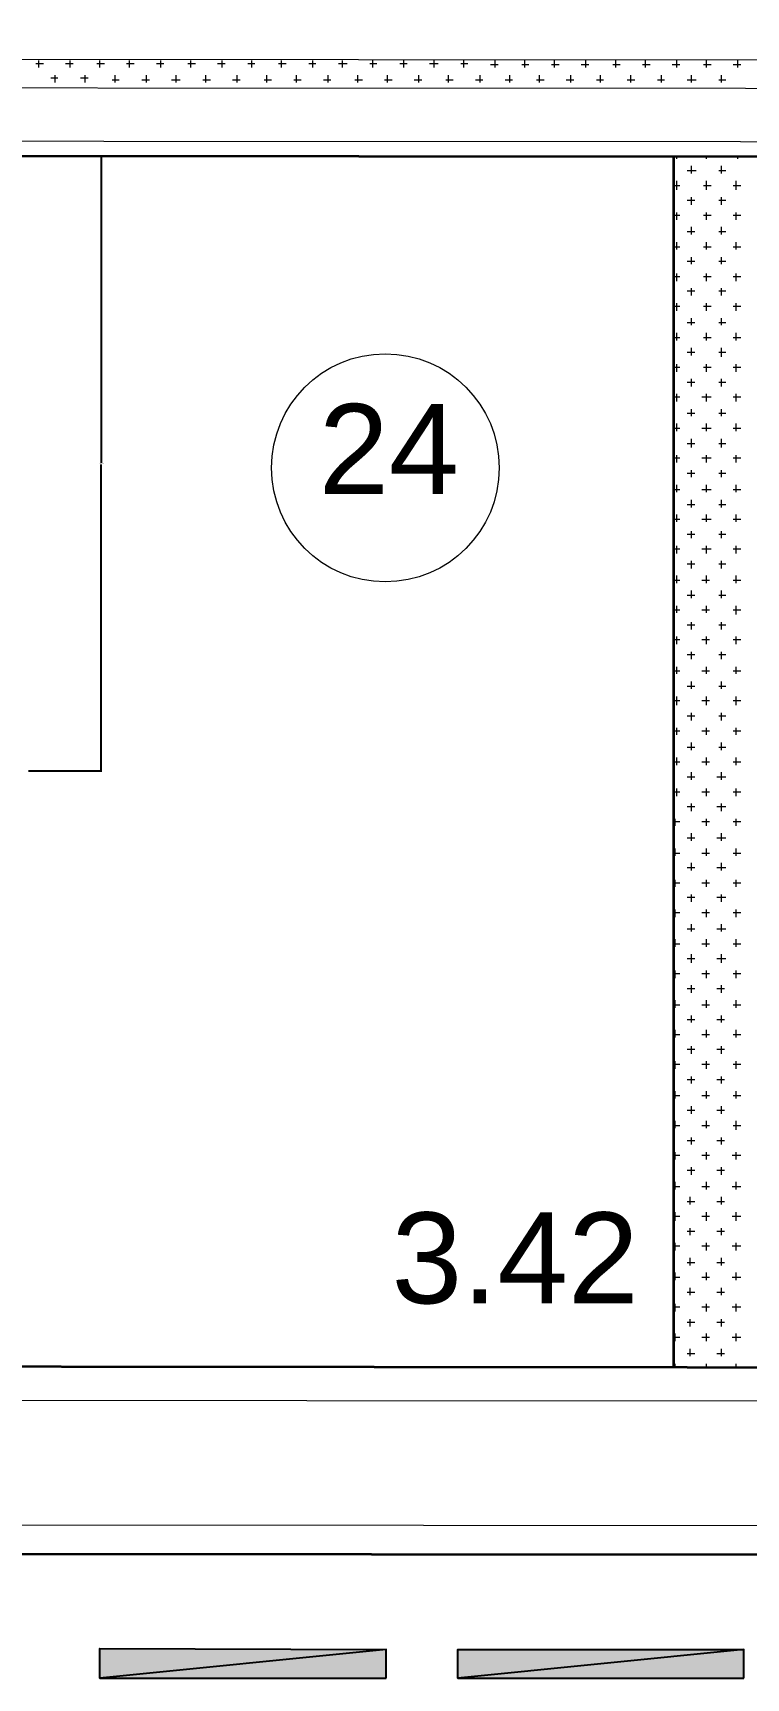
# Model space of a CAD drawing. Header units: millimetres. Extents: x -1787 to 4633, y 81 to 2259.
# Drawn here: x 1832.2 to 1981.1, y 753.2 to 1097.1 of the extents above; entities that cross this region are included whole.
import ezdxf

# ---------------------------------------------------------------- set-up
doc = ezdxf.new("R2010")
doc.units = ezdxf.units.MM
doc.header["$MEASUREMENT"] = 0
doc.layers.get('0').update_dxf_attribs({"linetype": 'CONTINUOUS'})
doc.layers.get('Defpoints').update_dxf_attribs({"linetype": 'CONTINUOUS'})
doc.styles.add('Arial$001', font='arial.ttf', dxfattribs={"height": 2.232})
doc.dimstyles.get("Standard").update_dxf_attribs({"dimtxt": 0.18, "dimasz": 0.18, "dimexe": 0.18, "dimexo": 0.0625, "dimgap": 0.0625, "dimtad": 0, "dimtih": 1, "dimtoh": 1, "dimdec": 4, "dimzin": 0, "dimdsep": 46, "dimtxsty": 'Standard', "dimcen": 0.09, "dimadec": 0, "dimazin": 0, "dimtfac": 1, "dimtdec": 4, "dimtofl": 0, "dimtmove": 0, "dimatfit": 3, "dimfxl": 1, "dimtolj": 1, "dimtzin": 0, "dimlwd": -1, "dimlwe": -1, "dimarcsym": 0})

# ---------------------------------------------------------------- blocks, each defined once
blk = doc.blocks.new('_CLOSEDFILLED')
at = {"color": 0, "lineweight": -2, "true_color": 0x000000}
blk.add_line((-1, 0), (-2, 0), dxfattribs=at)
blk.add_solid([(-1, 0.2), (0, 0), (-1, 0.2), (-1, -0.2)], dxfattribs=at)
blk = doc.blocks.new('*D4')
at = {"color": 0, "transparency": 16777216}
for p, q in [((1831.62, 1071.34), (1846.58, 1071.34)), ((1846.4, 1071.16), (1846.4, 1007.24)), ((1846.4, 943.02), (1846.4, 1006.93)), ((1831.25, 942.84), (1846.58, 942.84))]:
    blk.add_line(p, q, dxfattribs=at)
at = {"layer": 'Defpoints', "color": 0, "transparency": 16777216}
for p in [(1831.56, 1071.34), (1831.19, 942.84), (1846.4, 942.84)]:
    blk.add_point(p, dxfattribs=at)
at = {"color": 0, "transparency": 16777216, "xscale": 0.18, "yscale": 0.18, "zscale": 0.18}
for p, rotation in [((1846.4, 1071.34), 90), ((1846.4, 942.84), 270)]:
    blk.add_blockref('_CLOSEDFILLED', p, dxfattribs=dict(at, rotation=rotation))
at = {"color": 0, "transparency": 16777216, "insert": (1846.4, 1007.09), "char_height": 0.18, "attachment_point": 5}
blk.add_mtext('128.4975', dxfattribs=at)

msp = doc.modelspace()

# ---------------------------------------------------------------- hatches: boundary and pattern name
at = {"true_color": 0x000007}
h = msp.add_hatch(color=7, dxfattribs=at)
h.paths.add_polyline_path([(1905.98538, 753.2394), (1905.98538, 759.19857), (1846.15049, 753.2394)])
h.paths.add_polyline_path([(1905.98538, 759.19857), (1846.15049, 753.2394), (1846.15049, 759.4418)])
h = msp.add_hatch(color=7, dxfattribs=at)
h.paths.add_polyline_path([(1980.65739, 753.2394), (1980.65739, 759.19857), (1920.94411, 753.2394)])
h.paths.add_polyline_path([(1980.65739, 759.19857), (1920.94411, 753.2394), (1920.94411, 759.19857)])

# ---------------------------------------------------------------- linework, layer by layer
at = {"color": 1, "linetype": 'Continuous', "lineweight": 35, "true_color": 0x000001}
for points in [[(3594.01049, 777.80576), (681.43749, 779.99484), (681.43749, 825.84394), (689.22089, 825.84394), (711.35494, 856.00462), (649.08773, 1050.95449), (629.50761, 1065.54837), (589.61768, 1065.54837), (589.61768, 1113.2217), (601.4144, 1113.2217), (620.75128, 1139.61229), (457.29986, 1651.49253), (497.18979, 1664.26217), (512.75659, 1615.61592), (522.97231, 1611.35937)], [(1966.06351, 818.30377), (1966.06351, 1071.14269), (1966.06351, 1071.14269)]]:
    msp.add_lwpolyline(points, dxfattribs=at)
at = {"color": 5, "linetype": 'Continuous', "lineweight": 20, "true_color": 0x000005}
for points in [[(1575.31246, 1091.69573), (1574.94761, 1087.92565), (1574.94761, 1085.73656), (2116.38044, 1085.49333), (2116.98852, 1091.33088), (1574.94761, 1091.69573)], [(2112.97521, 1074.30469), (1580.90677, 1074.54793), (1580.90677, 1074.54793)], [(1580.90677, 811.49329), (2094.97609, 811.12845), (2094.97609, 811.12845)], [(681.43749, 785.95401), (3594.01049, 784.12977), (3594.01049, 784.12977)]]:
    msp.add_lwpolyline(points, dxfattribs=at)
at = {"color": 3, "linetype": 'Continuous', "lineweight": 15, "true_color": 0x000003}
for points in [[(1832.77277, 1090.72281), (1834.35377, 1090.72281), (1834.35377, 1090.72281)], [(1833.38085, 1089.8715), (1833.38085, 1091.33088), (1833.38085, 1091.33088)], [(1838.97517, 1090.72281), (1840.55617, 1090.72281), (1840.55617, 1090.72281)], [(1839.94809, 1089.8715), (1839.94809, 1091.33088), (1839.94809, 1091.33088)], [(1845.54241, 1090.72281), (1847.12341, 1090.72281), (1847.12341, 1090.72281)], [(1846.15049, 1089.8715), (1846.15049, 1091.33088), (1846.15049, 1091.33088)], [(1851.74481, 1090.72281), (1853.32581, 1090.72281), (1853.32581, 1090.72281)], [(1852.35289, 1089.8715), (1852.35289, 1091.33088), (1852.35289, 1091.33088)], [(1857.94721, 1090.72281), (1859.52821, 1090.72281), (1859.52821, 1090.72281)], [(1858.92013, 1089.8715), (1858.92013, 1091.33088), (1858.92013, 1091.33088)], [(1864.51445, 1090.72281), (1866.09545, 1090.72281), (1866.09545, 1090.72281)], [(1865.12253, 1089.8715), (1865.12253, 1091.33088), (1865.12253, 1091.33088)], [(1870.71685, 1090.72281), (1872.29785, 1090.72281), (1872.29785, 1090.72281)], [(1871.68977, 1089.8715), (1871.68977, 1091.33088), (1871.68977, 1091.33088)], [(1877.04086, 1090.72281), (1878.50025, 1090.72281), (1878.50025, 1090.72281)], [(1877.89217, 1089.8715), (1877.89217, 1091.33088), (1877.89217, 1091.33088)], [(1883.48649, 1090.72281), (1885.06749, 1090.72281), (1885.06749, 1090.72281)], [(1884.09457, 1089.8715), (1884.09457, 1091.33088), (1884.09457, 1091.33088)], [(1889.8105, 1090.72281), (1891.26989, 1090.72281), (1891.26989, 1090.72281)], [(1890.66181, 1089.8715), (1890.66181, 1091.33088), (1890.66181, 1091.33088)], [(1896.0129, 1090.72281), (1897.83714, 1090.72281), (1897.83714, 1090.72281)], [(1896.86421, 1089.8715), (1896.86421, 1091.33088), (1896.86421, 1091.33088)], [(1902.58015, 1090.72281), (1904.03953, 1090.72281), (1904.03953, 1090.72281)], [(1903.18823, 1089.8715), (1903.18823, 1091.33088), (1903.18823, 1091.33088)], [(1908.78254, 1090.72281), (1910.36355, 1090.72281), (1910.36355, 1090.72281)], [(1909.63385, 1089.8715), (1909.63385, 1091.33088), (1909.63385, 1091.33088)], [(1914.98494, 1090.72281), (1916.80918, 1090.72281), (1916.80918, 1090.72281)], [(1915.95787, 1089.8715), (1915.95787, 1091.33088), (1915.95787, 1091.33088)], [(1921.55219, 1090.72281), (1923.01157, 1090.72281), (1923.01157, 1090.72281)], [(1922.16027, 1089.8715), (1922.16027, 1091.33088), (1922.16027, 1091.33088)], [(1927.75458, 1090.47957), (1929.33559, 1090.47957), (1929.33559, 1090.47957)], [(1928.72751, 1089.8715), (1928.72751, 1091.33088), (1928.72751, 1091.33088)], [(1934.32183, 1090.47957), (1935.78122, 1090.47957), (1935.78122, 1090.47957)], [(1934.92991, 1089.8715), (1934.92991, 1091.33088), (1934.92991, 1091.33088)], [(1940.52423, 1090.47957), (1942.10523, 1090.47957), (1942.10523, 1090.47957)], [(1941.13231, 1089.8715), (1941.13231, 1091.33088), (1941.13231, 1091.33088)], [(1946.72662, 1090.47957), (1948.30763, 1090.47957), (1948.30763, 1090.47957)], [(1947.69955, 1089.8715), (1947.69955, 1091.33088), (1947.69955, 1091.33088)], [(1953.29387, 1090.47957), (1954.87487, 1090.47957), (1954.87487, 1090.47957)], [(1953.90195, 1089.8715), (1953.90195, 1091.33088), (1953.90195, 1091.33088)], [(1959.49627, 1090.47957), (1961.07727, 1090.47957), (1961.07727, 1090.47957)], [(1960.10435, 1089.8715), (1960.10435, 1091.33088), (1960.10435, 1091.33088)], [(1965.69866, 1090.47957), (1967.27967, 1090.47957), (1967.27967, 1090.47957)], [(1966.67159, 1089.8715), (1966.67159, 1091.33088), (1966.67159, 1091.33088)], [(1972.26591, 1090.47957), (1973.84691, 1090.47957), (1973.84691, 1090.47957)], [(1972.87399, 1089.8715), (1972.87399, 1091.33088), (1972.87399, 1091.33088)], [(1978.46831, 1090.47957), (1980.04931, 1090.47957), (1980.04931, 1090.47957)], [(1979.44123, 1089.8715), (1979.44123, 1091.33088), (1979.44123, 1091.33088)], [(1835.93478, 1087.68242), (1837.39416, 1087.68242), (1837.39416, 1087.68242)], [(1836.78608, 1086.70949), (1836.78608, 1088.29049), (1836.78608, 1088.29049)], [(1842.13717, 1087.68242), (1843.71818, 1087.68242), (1843.71818, 1087.68242)], [(1843.1101, 1086.70949), (1843.1101, 1088.29049), (1843.1101, 1088.29049)], [(1848.70442, 1087.31757), (1850.16381, 1087.31757), (1850.16381, 1087.31757)], [(1849.3125, 1086.70949), (1849.3125, 1088.29049), (1849.3125, 1088.29049)], [(1854.90682, 1087.31757), (1856.48782, 1087.31757), (1856.48782, 1087.31757)], [(1855.87974, 1086.70949), (1855.87974, 1088.29049), (1855.87974, 1088.29049)], [(1861.10921, 1087.31757), (1862.93345, 1087.31757), (1862.93345, 1087.31757)], [(1862.08214, 1086.70949), (1862.08214, 1088.29049), (1862.08214, 1088.29049)], [(1867.67646, 1087.31757), (1869.25746, 1087.31757), (1869.25746, 1087.31757)], [(1868.28454, 1086.70949), (1868.28454, 1088.29049), (1868.28454, 1088.29049)], [(1873.87886, 1087.31757), (1875.45986, 1087.31757), (1875.45986, 1087.31757)], [(1874.85178, 1086.70949), (1874.85178, 1088.29049), (1874.85178, 1088.29049)], [(1880.4461, 1087.31757), (1882.0271, 1087.31757), (1882.0271, 1087.31757)], [(1881.05418, 1086.70949), (1881.05418, 1088.29049), (1881.05418, 1088.29049)], [(1886.6485, 1087.31757), (1888.2295, 1087.31757), (1888.2295, 1087.31757)], [(1887.25658, 1086.70949), (1887.25658, 1088.29049), (1887.25658, 1088.29049)], [(1892.8509, 1087.31757), (1894.4319, 1087.31757), (1894.4319, 1087.31757)], [(1893.82382, 1086.70949), (1893.82382, 1088.29049), (1893.82382, 1088.29049)], [(1899.41814, 1087.31757), (1900.99914, 1087.31757), (1900.99914, 1087.31757)], [(1900.02622, 1086.70949), (1900.02622, 1088.29049), (1900.02622, 1088.29049)], [(1905.62054, 1087.31757), (1907.20154, 1087.31757), (1907.20154, 1087.31757)], [(1906.22862, 1086.70949), (1906.22862, 1088.29049), (1906.22862, 1088.29049)], [(1911.82294, 1087.31757), (1913.40394, 1087.31757), (1913.40394, 1087.31757)], [(1912.79586, 1086.70949), (1912.79586, 1088.29049), (1912.79586, 1088.29049)], [(1918.39018, 1087.31757), (1919.97118, 1087.31757), (1919.97118, 1087.31757)], [(1918.99826, 1086.70949), (1918.99826, 1088.29049), (1918.99826, 1088.29049)], [(1924.59258, 1087.31757), (1926.17358, 1087.31757), (1926.17358, 1087.31757)], [(1925.5655, 1086.70949), (1925.5655, 1088.29049), (1925.5655, 1088.29049)], [(1930.79498, 1087.31757), (1932.37598, 1087.31757), (1932.37598, 1087.31757)], [(1931.7679, 1086.70949), (1931.7679, 1088.29049), (1931.7679, 1088.29049)], [(1937.36222, 1087.31757), (1938.94322, 1087.31757), (1938.94322, 1087.31757)], [(1937.9703, 1086.70949), (1937.9703, 1088.29049), (1937.9703, 1088.29049)], [(1943.56462, 1087.31757), (1945.14562, 1087.31757), (1945.14562, 1087.31757)], [(1944.53754, 1086.70949), (1944.53754, 1088.29049), (1944.53754, 1088.29049)], [(1949.88863, 1087.31757), (1951.34802, 1087.31757), (1951.34802, 1087.31757)], [(1950.73994, 1086.70949), (1950.73994, 1088.29049), (1950.73994, 1088.29049)], [(1956.33426, 1087.31757), (1957.91526, 1087.31757), (1957.91526, 1087.31757)], [(1957.06395, 1086.70949), (1957.06395, 1088.29049), (1957.06395, 1088.29049)], [(1962.65827, 1087.31757), (1964.11766, 1087.31757), (1964.11766, 1087.31757)], [(1963.50958, 1086.70949), (1963.50958, 1088.29049), (1963.50958, 1088.29049)], [(1968.86067, 1087.31757), (1970.68491, 1087.31757), (1970.68491, 1087.31757)], [(1969.71198, 1086.70949), (1969.71198, 1088.29049), (1969.71198, 1088.29049)], [(1975.42792, 1087.31757), (1976.8873, 1087.31757), (1976.8873, 1087.31757)], [(1976.03599, 1086.70949), (1976.03599, 1088.29049), (1976.03599, 1088.29049)], [(1966.67159, 1070.77784), (1966.67159, 1071.14269), (1966.67159, 1071.14269)], [(1972.87399, 1070.77784), (1972.87399, 1071.14269), (1972.87399, 1071.14269)], [(1979.44123, 1070.77784), (1979.44123, 1071.14269), (1979.44123, 1071.14269)], [(1966.67159, 1064.33221), (1966.67159, 1066.15645), (1966.67159, 1066.15645)], [(1968.86067, 1068.34553), (1970.68491, 1068.34553), (1970.68491, 1068.34553)], [(1969.71198, 1067.73745), (1969.71198, 1069.31845), (1969.71198, 1069.31845)], [(1972.87399, 1064.33221), (1972.87399, 1066.15645), (1972.87399, 1066.15645)], [(1975.42792, 1068.34553), (1976.8873, 1068.34553), (1976.8873, 1068.34553)], [(1976.03599, 1067.73745), (1976.03599, 1069.31845), (1976.03599, 1069.31845)], [(1979.07639, 1064.33221), (1979.07639, 1066.15645), (1979.07639, 1066.15645)], [(1966.06351, 1065.18352), (1967.27967, 1065.18352), (1967.27967, 1065.18352)], [(1969.71198, 1061.17021), (1969.71198, 1062.75121), (1969.71198, 1062.75121)], [(1972.26591, 1065.18352), (1973.84691, 1065.18352), (1973.84691, 1065.18352)], [(1976.03599, 1061.17021), (1976.03599, 1062.75121), (1976.03599, 1062.75121)], [(1978.46831, 1065.18352), (1980.04931, 1065.18352), (1980.04931, 1065.18352)], [(1966.67159, 1058.0082), (1966.67159, 1059.5892), (1966.67159, 1059.5892)], [(1968.86067, 1062.14313), (1970.44167, 1062.14313), (1970.44167, 1062.14313)], [(1972.87399, 1058.0082), (1972.87399, 1059.5892), (1972.87399, 1059.5892)], [(1975.42792, 1062.14313), (1976.8873, 1062.14313), (1976.8873, 1062.14313)], [(1979.07639, 1058.0082), (1979.07639, 1059.5892), (1979.07639, 1059.5892)], [(1966.06351, 1058.98112), (1967.27967, 1058.98112), (1967.27967, 1058.98112)], [(1969.71198, 1054.96781), (1969.71198, 1056.54881), (1969.71198, 1056.54881)], [(1972.26591, 1058.98112), (1973.84691, 1058.98112), (1973.84691, 1058.98112)], [(1976.03599, 1054.96781), (1976.03599, 1056.54881), (1976.03599, 1056.54881)], [(1978.46831, 1058.98112), (1980.04931, 1058.98112), (1980.04931, 1058.98112)], [(1966.06351, 1052.41388), (1967.27967, 1052.41388), (1967.27967, 1052.41388)], [(1966.67159, 1051.8058), (1966.67159, 1053.3868), (1966.67159, 1053.3868)], [(1968.86067, 1055.57589), (1970.44167, 1055.57589), (1970.44167, 1055.57589)], [(1972.26591, 1052.41388), (1973.84691, 1052.41388), (1973.84691, 1052.41388)], [(1972.87399, 1051.8058), (1972.87399, 1053.3868), (1972.87399, 1053.3868)], [(1975.42792, 1055.57589), (1976.8873, 1055.57589), (1976.8873, 1055.57589)], [(1978.46831, 1052.41388), (1980.04931, 1052.41388), (1980.04931, 1052.41388)], [(1979.07639, 1051.8058), (1979.07639, 1053.3868), (1979.07639, 1053.3868)], [(1968.86067, 1049.37349), (1970.44167, 1049.37349), (1970.44167, 1049.37349)], [(1969.71198, 1048.76541), (1969.71198, 1050.2248), (1969.71198, 1050.2248)], [(1975.42792, 1049.37349), (1976.8873, 1049.37349), (1976.8873, 1049.37349)], [(1976.03599, 1048.76541), (1976.03599, 1050.2248), (1976.03599, 1050.2248)], [(1966.06351, 1046.21148), (1967.27967, 1046.21148), (1967.27967, 1046.21148)], [(1966.67159, 1045.23856), (1966.67159, 1046.81956), (1966.67159, 1046.81956)], [(1972.26591, 1046.21148), (1973.84691, 1046.21148), (1973.84691, 1046.21148)], [(1972.87399, 1045.23856), (1972.87399, 1046.81956), (1972.87399, 1046.81956)], [(1978.46831, 1046.21148), (1980.04931, 1046.21148), (1980.04931, 1046.21148)], [(1979.07639, 1045.23856), (1979.07639, 1046.81956), (1979.07639, 1046.81956)], [(1968.86067, 1043.17109), (1970.44167, 1043.17109), (1970.44167, 1043.17109)], [(1969.71198, 1042.19817), (1969.71198, 1043.77917), (1969.71198, 1043.77917)], [(1975.42792, 1043.17109), (1976.8873, 1043.17109), (1976.8873, 1043.17109)], [(1976.03599, 1042.19817), (1976.03599, 1043.77917), (1976.03599, 1043.77917)], [(1966.06351, 1040.00908), (1967.27967, 1040.00908), (1967.27967, 1040.00908)], [(1966.67159, 1039.03616), (1966.67159, 1040.61716), (1966.67159, 1040.61716)], [(1972.26591, 1040.00908), (1973.84691, 1040.00908), (1973.84691, 1040.00908)], [(1972.87399, 1039.03616), (1972.87399, 1040.61716), (1972.87399, 1040.61716)], [(1978.46831, 1040.00908), (1980.04931, 1040.00908), (1980.04931, 1040.00908)], [(1979.07639, 1039.03616), (1979.07639, 1040.61716), (1979.07639, 1040.61716)], [(1968.86067, 1036.60385), (1970.44167, 1036.60385), (1970.44167, 1036.60385)], [(1969.71198, 1035.99577), (1969.71198, 1037.45516), (1969.71198, 1037.45516)], [(1975.42792, 1036.60385), (1976.8873, 1036.60385), (1976.8873, 1036.60385)], [(1976.03599, 1035.99577), (1976.03599, 1037.45516), (1976.03599, 1037.45516)], [(1966.06351, 1033.44184), (1967.27967, 1033.44184), (1967.27967, 1033.44184)], [(1966.67159, 1032.83376), (1966.67159, 1034.41476), (1966.67159, 1034.41476)], [(1972.26591, 1033.44184), (1973.84691, 1033.44184), (1973.84691, 1033.44184)], [(1972.87399, 1032.83376), (1972.87399, 1034.41476), (1972.87399, 1034.41476)], [(1978.46831, 1033.44184), (1980.04931, 1033.44184), (1980.04931, 1033.44184)], [(1979.07639, 1032.83376), (1979.07639, 1034.41476), (1979.07639, 1034.41476)], [(1968.86067, 1030.40145), (1970.44167, 1030.40145), (1970.44167, 1030.40145)], [(1969.71198, 1029.67175), (1969.71198, 1031.25276), (1969.71198, 1031.25276)], [(1975.42792, 1030.40145), (1976.8873, 1030.40145), (1976.8873, 1030.40145)], [(1976.03599, 1029.42852), (1976.03599, 1031.25276), (1976.03599, 1031.25276)], [(1966.06351, 1027.23944), (1967.27967, 1027.23944), (1967.27967, 1027.23944)], [(1966.67159, 1026.26652), (1966.67159, 1027.84752), (1966.67159, 1027.84752)], [(1969.71198, 1023.22613), (1969.71198, 1024.80713), (1969.71198, 1024.80713)], [(1972.26591, 1027.23944), (1973.84691, 1027.23944), (1973.84691, 1027.23944)], [(1972.87399, 1026.26652), (1972.87399, 1027.84752), (1972.87399, 1027.84752)], [(1976.03599, 1023.22613), (1976.03599, 1024.80713), (1976.03599, 1024.80713)], [(1978.46831, 1027.23944), (1980.04931, 1027.23944), (1980.04931, 1027.23944)], [(1979.07639, 1026.26652), (1979.07639, 1027.84752), (1979.07639, 1027.84752)], [(1966.67159, 1020.06412), (1966.67159, 1021.64512), (1966.67159, 1021.64512)], [(1968.86067, 1024.07743), (1970.44167, 1024.07743), (1970.44167, 1024.07743)], [(1972.87399, 1020.06412), (1972.87399, 1021.64512), (1972.87399, 1021.64512)], [(1975.42792, 1024.07743), (1976.8873, 1024.07743), (1976.8873, 1024.07743)], [(1979.07639, 1020.06412), (1979.07639, 1021.64512), (1979.07639, 1021.64512)], [(1966.06351, 1021.03704), (1967.27967, 1021.03704), (1967.27967, 1021.03704)], [(1969.71198, 1017.02373), (1969.71198, 1018.48312), (1969.71198, 1018.48312)], [(1971.90106, 1021.03704), (1973.84691, 1021.03704), (1973.84691, 1021.03704)], [(1976.03599, 1017.02373), (1976.03599, 1018.48312), (1976.03599, 1018.48312)], [(1978.46831, 1021.03704), (1980.04931, 1021.03704), (1980.04931, 1021.03704)], [(1966.06351, 1014.4698), (1967.27967, 1014.4698), (1967.27967, 1014.4698)], [(1966.67159, 1013.86172), (1966.67159, 1015.44272), (1966.67159, 1015.44272)], [(1968.86067, 1017.63181), (1970.44167, 1017.63181), (1970.44167, 1017.63181)], [(1971.90106, 1014.4698), (1973.84691, 1014.4698), (1973.84691, 1014.4698)], [(1972.87399, 1013.86172), (1972.87399, 1015.44272), (1972.87399, 1015.44272)], [(1975.42792, 1017.63181), (1976.8873, 1017.63181), (1976.8873, 1017.63181)], [(1978.46831, 1014.4698), (1980.04931, 1014.4698), (1980.04931, 1014.4698)], [(1979.07639, 1013.86172), (1979.07639, 1015.44272), (1979.07639, 1015.44272)], [(1968.86067, 1011.30779), (1970.44167, 1011.30779), (1970.44167, 1011.30779)], [(1969.71198, 1010.45648), (1969.71198, 1012.28072), (1969.71198, 1012.28072)], [(1975.42792, 1011.30779), (1976.8873, 1011.30779), (1976.8873, 1011.30779)], [(1976.03599, 1010.45648), (1976.03599, 1012.28072), (1976.03599, 1012.28072)], [(1966.06351, 1008.2674), (1967.27967, 1008.2674), (1967.27967, 1008.2674)], [(1966.67159, 1007.29448), (1966.67159, 1008.87548), (1966.67159, 1008.87548)], [(1971.90106, 1008.2674), (1973.84691, 1008.2674), (1973.84691, 1008.2674)], [(1972.87399, 1007.29448), (1972.87399, 1008.87548), (1972.87399, 1008.87548)], [(1978.46831, 1008.2674), (1980.04931, 1008.2674), (1980.04931, 1008.2674)], [(1979.07639, 1007.29448), (1979.07639, 1008.87548), (1979.07639, 1008.87548)], [(1968.86067, 1005.10539), (1970.44167, 1005.10539), (1970.44167, 1005.10539)], [(1969.71198, 1004.25409), (1969.71198, 1005.71347), (1969.71198, 1005.71347)], [(1975.42792, 1005.10539), (1976.8873, 1005.10539), (1976.8873, 1005.10539)], [(1976.03599, 1004.25409), (1976.03599, 1005.71347), (1976.03599, 1005.71347)], [(1966.06351, 1001.70016), (1967.27967, 1001.70016), (1967.27967, 1001.70016)], [(1966.67159, 1001.09208), (1966.67159, 1002.67308), (1966.67159, 1002.67308)], [(1971.90106, 1001.70016), (1973.84691, 1001.70016), (1973.84691, 1001.70016)], [(1972.87399, 1001.09208), (1972.87399, 1002.67308), (1972.87399, 1002.67308)], [(1978.46831, 1001.70016), (1980.04931, 1001.70016), (1980.04931, 1001.70016)], [(1979.07639, 1001.09208), (1979.07639, 1002.67308), (1979.07639, 1002.67308)], [(1968.86067, 998.53815), (1970.44167, 998.53815), (1970.44167, 998.53815)], [(1969.71198, 997.93007), (1969.71198, 999.51107), (1969.71198, 999.51107)], [(1975.42792, 998.53815), (1976.8873, 998.53815), (1976.8873, 998.53815)], [(1976.03599, 997.93007), (1976.03599, 999.51107), (1976.03599, 999.51107)], [(1966.06351, 995.49776), (1967.27967, 995.49776), (1967.27967, 995.49776)], [(1966.67159, 994.88968), (1966.67159, 996.47068), (1966.67159, 996.47068)], [(1971.90106, 995.49776), (1973.84691, 995.49776), (1973.84691, 995.49776)], [(1972.87399, 994.88968), (1972.87399, 996.47068), (1972.87399, 996.47068)], [(1978.46831, 995.49776), (1980.04931, 995.49776), (1980.04931, 995.49776)], [(1979.07639, 994.88968), (1979.07639, 996.47068), (1979.07639, 996.47068)], [(1968.86067, 992.33575), (1970.44167, 992.33575), (1970.44167, 992.33575)], [(1969.71198, 991.48444), (1969.71198, 992.94383), (1969.71198, 992.94383)], [(1975.42792, 992.33575), (1976.8873, 992.33575), (1976.8873, 992.33575)], [(1976.03599, 991.48444), (1976.03599, 992.94383), (1976.03599, 992.94383)], [(1966.06351, 989.29536), (1967.27967, 989.29536), (1967.27967, 989.29536)], [(1966.67159, 988.32244), (1966.67159, 989.90344), (1966.67159, 989.90344)], [(1971.90106, 989.29536), (1973.84691, 989.29536), (1973.84691, 989.29536)], [(1972.87399, 988.32244), (1972.87399, 989.90344), (1972.87399, 989.90344)], [(1978.46831, 989.29536), (1980.04931, 989.29536), (1980.04931, 989.29536)], [(1979.07639, 988.32244), (1979.07639, 989.90344), (1979.07639, 989.90344)], [(1966.67159, 982.12004), (1966.67159, 983.70104), (1966.67159, 983.70104)], [(1968.86067, 986.13335), (1970.44167, 986.13335), (1970.44167, 986.13335)], [(1969.71198, 985.16043), (1969.71198, 986.74143), (1969.71198, 986.74143)], [(1972.87399, 982.12004), (1972.87399, 983.70104), (1972.87399, 983.70104)], [(1975.42792, 986.13335), (1976.8873, 986.13335), (1976.8873, 986.13335)], [(1976.03599, 985.16043), (1976.03599, 986.74143), (1976.03599, 986.74143)], [(1979.07639, 982.12004), (1979.07639, 983.70104), (1979.07639, 983.70104)], [(1966.06351, 982.72812), (1967.27967, 982.72812), (1967.27967, 982.72812)], [(1969.71198, 978.95803), (1969.71198, 980.53903), (1969.71198, 980.53903)], [(1971.90106, 982.72812), (1973.48207, 982.72812), (1973.48207, 982.72812)], [(1976.03599, 978.95803), (1976.03599, 980.53903), (1976.03599, 980.53903)], [(1978.46831, 982.72812), (1980.04931, 982.72812), (1980.04931, 982.72812)], [(1966.67159, 975.91764), (1966.67159, 977.37703), (1966.67159, 977.37703)], [(1968.86067, 979.56611), (1970.44167, 979.56611), (1970.44167, 979.56611)], [(1972.87399, 975.91764), (1972.87399, 977.37703), (1972.87399, 977.37703)], [(1975.42792, 979.56611), (1976.8873, 979.56611), (1976.8873, 979.56611)], [(1979.07639, 975.55279), (1979.07639, 977.37703), (1979.07639, 977.37703)], [(1966.06351, 976.52572), (1967.27967, 976.52572), (1967.27967, 976.52572)], [(1968.86067, 973.36371), (1970.44167, 973.36371), (1970.44167, 973.36371)], [(1969.71198, 972.39079), (1969.71198, 973.97179), (1969.71198, 973.97179)], [(1971.90106, 976.52572), (1973.48207, 976.52572), (1973.48207, 976.52572)], [(1975.42792, 973.36371), (1976.8873, 973.36371), (1976.8873, 973.36371)], [(1976.03599, 972.39079), (1976.03599, 973.97179), (1976.03599, 973.97179)], [(1978.46831, 976.52572), (1980.04931, 976.52572), (1980.04931, 976.52572)], [(1966.06351, 970.32332), (1967.27967, 970.32332), (1967.27967, 970.32332)], [(1966.67159, 969.3504), (1966.67159, 970.9314), (1966.67159, 970.9314)], [(1971.90106, 970.32332), (1973.48207, 970.32332), (1973.48207, 970.32332)], [(1972.87399, 969.3504), (1972.87399, 970.9314), (1972.87399, 970.9314)], [(1978.46831, 970.32332), (1980.04931, 970.32332), (1980.04931, 970.32332)], [(1979.07639, 969.3504), (1979.07639, 970.9314), (1979.07639, 970.9314)], [(1968.86067, 967.16131), (1970.44167, 967.16131), (1970.44167, 967.16131)], [(1969.71198, 966.18839), (1969.71198, 967.76939), (1969.71198, 967.76939)], [(1975.42792, 967.16131), (1976.8873, 967.16131), (1976.8873, 967.16131)], [(1976.03599, 966.18839), (1976.03599, 967.76939), (1976.03599, 967.76939)], [(1966.06351, 963.75608), (1967.27967, 963.75608), (1967.27967, 963.75608)], [(1966.67159, 963.148), (1966.67159, 964.60739), (1966.67159, 964.60739)], [(1971.90106, 963.75608), (1973.48207, 963.75608), (1973.48207, 963.75608)], [(1972.87399, 963.148), (1972.87399, 964.60739), (1972.87399, 964.60739)], [(1978.46831, 963.75608), (1980.04931, 963.75608), (1980.04931, 963.75608)], [(1979.07639, 963.148), (1979.07639, 964.60739), (1979.07639, 964.60739)], [(1968.86067, 960.59407), (1970.44167, 960.59407), (1970.44167, 960.59407)], [(1969.71198, 959.98599), (1969.71198, 961.56699), (1969.71198, 961.56699)], [(1975.42792, 960.59407), (1976.8873, 960.59407), (1976.8873, 960.59407)], [(1976.03599, 959.98599), (1976.03599, 961.56699), (1976.03599, 961.56699)], [(1966.06351, 957.55368), (1967.27967, 957.55368), (1967.27967, 957.55368)], [(1966.67159, 956.58075), (1966.67159, 958.40499), (1966.67159, 958.40499)], [(1971.90106, 957.55368), (1973.48207, 957.55368), (1973.48207, 957.55368)], [(1972.87399, 956.58075), (1972.87399, 958.40499), (1972.87399, 958.40499)], [(1978.46831, 957.55368), (1980.04931, 957.55368), (1980.04931, 957.55368)], [(1979.07639, 956.58075), (1979.07639, 958.40499), (1979.07639, 958.40499)], [(1968.86067, 954.39167), (1970.44167, 954.39167), (1970.44167, 954.39167)], [(1969.71198, 953.41875), (1969.71198, 954.99975), (1969.71198, 954.99975)], [(1975.42792, 954.39167), (1976.8873, 954.39167), (1976.8873, 954.39167)], [(1976.03599, 953.41875), (1976.03599, 954.99975), (1976.03599, 954.99975)], [(1966.06351, 951.22967), (1967.27967, 951.22967), (1967.27967, 951.22967)], [(1966.67159, 950.37836), (1966.67159, 951.83774), (1966.67159, 951.83774)], [(1971.90106, 951.22967), (1973.48207, 951.22967), (1973.48207, 951.22967)], [(1972.87399, 950.37836), (1972.87399, 951.83774), (1972.87399, 951.83774)], [(1978.46831, 951.22967), (1980.04931, 951.22967), (1980.04931, 951.22967)], [(1979.07639, 950.37836), (1979.07639, 951.83774), (1979.07639, 951.83774)], [(1968.86067, 947.82443), (1970.44167, 947.82443), (1970.44167, 947.82443)], [(1969.71198, 947.21635), (1969.71198, 948.79735), (1969.71198, 948.79735)], [(1975.42792, 947.82443), (1976.8873, 947.82443), (1976.8873, 947.82443)], [(1976.03599, 947.21635), (1976.03599, 948.79735), (1976.03599, 948.79735)], [(1966.06351, 944.78404), (1967.27967, 944.78404), (1967.27967, 944.78404)], [(1966.67159, 944.05434), (1966.67159, 945.63535), (1966.67159, 945.63535)], [(1969.71198, 941.01395), (1969.71198, 942.59495), (1969.71198, 942.59495)], [(1971.90106, 944.78404), (1973.48207, 944.78404), (1973.48207, 944.78404)], [(1972.87399, 944.05434), (1972.87399, 945.63535), (1972.87399, 945.63535)], [(1976.03599, 941.01395), (1976.03599, 942.59495), (1976.03599, 942.59495)], [(1978.46831, 944.78404), (1980.04931, 944.78404), (1980.04931, 944.78404)], [(1979.07639, 944.05434), (1979.07639, 945.63535), (1979.07639, 945.63535)], [(1966.67159, 937.60871), (1966.67159, 939.18972), (1966.67159, 939.18972)], [(1968.86067, 941.62203), (1970.44167, 941.62203), (1970.44167, 941.62203)], [(1972.87399, 937.60871), (1972.87399, 939.18972), (1972.87399, 939.18972)], [(1975.06307, 941.62203), (1976.8873, 941.62203), (1976.8873, 941.62203)], [(1979.07639, 937.60871), (1979.07639, 939.18972), (1979.07639, 939.18972)], [(1966.06351, 938.46002), (1967.27967, 938.46002), (1967.27967, 938.46002)], [(1968.86067, 935.41963), (1970.44167, 935.41963), (1970.44167, 935.41963)], [(1969.71198, 934.44671), (1969.71198, 936.02771), (1969.71198, 936.02771)], [(1971.90106, 938.46002), (1973.48207, 938.46002), (1973.48207, 938.46002)], [(1975.06307, 935.41963), (1976.8873, 935.41963), (1976.8873, 935.41963)], [(1976.03599, 934.44671), (1976.03599, 936.02771), (1976.03599, 936.02771)], [(1978.46831, 938.46002), (1980.04931, 938.46002), (1980.04931, 938.46002)], [(1966.06351, 932.25763), (1967.27967, 932.25763), (1967.27967, 932.25763)], [(1966.30674, 931.40632), (1966.30674, 932.8657), (1966.30674, 932.8657)], [(1971.90106, 932.25763), (1973.48207, 932.25763), (1973.48207, 932.25763)], [(1972.87399, 931.40632), (1972.87399, 932.8657), (1972.87399, 932.8657)], [(1978.46831, 932.25763), (1980.04931, 932.25763), (1980.04931, 932.25763)], [(1979.07639, 931.40632), (1979.07639, 932.8657), (1979.07639, 932.8657)], [(1968.86067, 928.85239), (1970.44167, 928.85239), (1970.44167, 928.85239)], [(1969.71198, 928.24431), (1969.71198, 929.82531), (1969.71198, 929.82531)], [(1975.06307, 928.85239), (1976.8873, 928.85239), (1976.8873, 928.85239)], [(1976.03599, 928.24431), (1976.03599, 929.82531), (1976.03599, 929.82531)], [(1966.06351, 925.69038), (1967.27967, 925.69038), (1967.27967, 925.69038)], [(1966.30674, 925.0823), (1966.30674, 926.66331), (1966.30674, 926.66331)], [(1971.90106, 925.69038), (1973.48207, 925.69038), (1973.48207, 925.69038)], [(1972.87399, 925.0823), (1972.87399, 926.66331), (1972.87399, 926.66331)], [(1978.46831, 925.69038), (1980.04931, 925.69038), (1980.04931, 925.69038)], [(1979.07639, 925.0823), (1979.07639, 926.66331), (1979.07639, 926.66331)], [(1968.86067, 922.64999), (1970.44167, 922.64999), (1970.44167, 922.64999)], [(1969.71198, 922.04191), (1969.71198, 923.62291), (1969.71198, 923.62291)], [(1975.06307, 922.64999), (1976.8873, 922.64999), (1976.8873, 922.64999)], [(1976.03599, 922.04191), (1976.03599, 923.62291), (1976.03599, 923.62291)], [(1966.06351, 919.48798), (1967.27967, 919.48798), (1967.27967, 919.48798)], [(1966.30674, 918.63667), (1966.30674, 920.09606), (1966.30674, 920.09606)], [(1971.90106, 919.48798), (1973.48207, 919.48798), (1973.48207, 919.48798)], [(1972.87399, 918.63667), (1972.87399, 920.09606), (1972.87399, 920.09606)], [(1978.46831, 919.48798), (1980.04931, 919.48798), (1980.04931, 919.48798)], [(1979.07639, 918.63667), (1979.07639, 920.09606), (1979.07639, 920.09606)], [(1968.86067, 916.44759), (1970.44167, 916.44759), (1970.44167, 916.44759)], [(1969.71198, 915.47467), (1969.71198, 917.05567), (1969.71198, 917.05567)], [(1975.06307, 916.44759), (1976.8873, 916.44759), (1976.8873, 916.44759)], [(1976.03599, 915.47467), (1976.03599, 917.05567), (1976.03599, 917.05567)], [(1966.06351, 913.28559), (1967.27967, 913.28559), (1967.27967, 913.28559)], [(1966.30674, 912.31266), (1966.30674, 913.89366), (1966.30674, 913.89366)], [(1971.90106, 913.28559), (1973.48207, 913.28559), (1973.48207, 913.28559)], [(1972.87399, 912.31266), (1972.87399, 913.89366), (1972.87399, 913.89366)], [(1978.46831, 913.28559), (1980.04931, 913.28559), (1980.04931, 913.28559)], [(1979.07639, 912.31266), (1979.07639, 913.89366), (1979.07639, 913.89366)], [(1968.86067, 909.88035), (1970.44167, 909.88035), (1970.44167, 909.88035)], [(1969.71198, 909.27227), (1969.71198, 910.85327), (1969.71198, 910.85327)], [(1975.06307, 909.88035), (1976.8873, 909.88035), (1976.8873, 909.88035)], [(1976.03599, 909.27227), (1976.03599, 910.85327), (1976.03599, 910.85327)], [(1966.06351, 906.71834), (1967.27967, 906.71834), (1967.27967, 906.71834)], [(1966.30674, 906.11026), (1966.30674, 907.69127), (1966.30674, 907.69127)], [(1969.71198, 902.70502), (1969.71198, 904.52926), (1969.71198, 904.52926)], [(1971.90106, 906.71834), (1973.48207, 906.71834), (1973.48207, 906.71834)], [(1972.87399, 906.11026), (1972.87399, 907.69127), (1972.87399, 907.69127)], [(1976.03599, 902.70502), (1976.03599, 904.52926), (1976.03599, 904.52926)], [(1978.46831, 906.71834), (1980.04931, 906.71834), (1980.04931, 906.71834)], [(1979.07639, 906.11026), (1979.07639, 907.69127), (1979.07639, 907.69127)], [(1966.30674, 899.54302), (1966.30674, 901.12402), (1966.30674, 901.12402)], [(1968.86067, 903.67795), (1970.44167, 903.67795), (1970.44167, 903.67795)], [(1972.87399, 899.54302), (1972.87399, 901.12402), (1972.87399, 901.12402)], [(1975.06307, 903.67795), (1976.8873, 903.67795), (1976.8873, 903.67795)], [(1979.07639, 899.54302), (1979.07639, 901.12402), (1979.07639, 901.12402)], [(1966.06351, 900.51594), (1967.27967, 900.51594), (1967.27967, 900.51594)], [(1969.71198, 896.50263), (1969.71198, 898.08363), (1969.71198, 898.08363)], [(1971.90106, 900.51594), (1973.48207, 900.51594), (1973.48207, 900.51594)], [(1976.03599, 896.50263), (1976.03599, 898.08363), (1976.03599, 898.08363)], [(1978.46831, 900.51594), (1980.04931, 900.51594), (1980.04931, 900.51594)], [(1966.30674, 893.34062), (1966.30674, 894.92162), (1966.30674, 894.92162)], [(1968.86067, 897.35394), (1970.44167, 897.35394), (1970.44167, 897.35394)], [(1972.87399, 893.34062), (1972.87399, 894.92162), (1972.87399, 894.92162)], [(1975.06307, 897.35394), (1976.64407, 897.35394), (1976.64407, 897.35394)], [(1979.07639, 893.34062), (1979.07639, 894.92162), (1979.07639, 894.92162)], [(1966.06351, 893.9487), (1967.27967, 893.9487), (1967.27967, 893.9487)], [(1968.86067, 890.90831), (1970.44167, 890.90831), (1970.44167, 890.90831)], [(1969.71198, 890.30023), (1969.71198, 891.75962), (1969.71198, 891.75962)], [(1971.90106, 893.9487), (1973.48207, 893.9487), (1973.48207, 893.9487)], [(1975.06307, 890.90831), (1976.64407, 890.90831), (1976.64407, 890.90831)], [(1976.03599, 890.30023), (1976.03599, 891.75962), (1976.03599, 891.75962)], [(1978.46831, 893.9487), (1980.04931, 893.9487), (1980.04931, 893.9487)], [(1966.06351, 887.7463), (1967.27967, 887.7463), (1967.27967, 887.7463)], [(1966.30674, 887.13822), (1966.30674, 888.71923), (1966.30674, 888.71923)], [(1971.90106, 887.7463), (1973.48207, 887.7463), (1973.48207, 887.7463)], [(1972.87399, 887.13822), (1972.87399, 888.71923), (1972.87399, 888.71923)], [(1978.46831, 887.7463), (1980.04931, 887.7463), (1980.04931, 887.7463)], [(1979.07639, 887.13822), (1979.07639, 888.71923), (1979.07639, 888.71923)], [(1968.86067, 884.70591), (1970.44167, 884.70591), (1970.44167, 884.70591)], [(1969.71198, 883.73298), (1969.71198, 885.31399), (1969.71198, 885.31399)], [(1975.06307, 884.70591), (1976.64407, 884.70591), (1976.64407, 884.70591)], [(1976.03599, 883.73298), (1976.03599, 885.31399), (1976.03599, 885.31399)], [(1966.06351, 881.5439), (1967.27967, 881.5439), (1967.27967, 881.5439)], [(1966.30674, 880.57098), (1966.30674, 882.15198), (1966.30674, 882.15198)], [(1971.90106, 881.5439), (1973.48207, 881.5439), (1973.48207, 881.5439)], [(1972.87399, 880.57098), (1972.87399, 882.15198), (1972.87399, 882.15198)], [(1978.46831, 881.5439), (1980.04931, 881.5439), (1980.04931, 881.5439)], [(1979.07639, 880.57098), (1979.07639, 882.15198), (1979.07639, 882.15198)], [(1968.86067, 878.3819), (1970.44167, 878.3819), (1970.44167, 878.3819)], [(1969.71198, 877.53059), (1969.71198, 878.98997), (1969.71198, 878.98997)], [(1975.06307, 878.3819), (1976.64407, 878.3819), (1976.64407, 878.3819)], [(1976.03599, 877.53059), (1976.03599, 878.98997), (1976.03599, 878.98997)], [(1966.06351, 874.97666), (1967.27967, 874.97666), (1967.27967, 874.97666)], [(1966.30674, 874.36858), (1966.30674, 875.94958), (1966.30674, 875.94958)], [(1971.90106, 874.97666), (1973.48207, 874.97666), (1973.48207, 874.97666)], [(1972.87399, 874.36858), (1972.87399, 875.94958), (1972.87399, 875.94958)], [(1978.46831, 874.97666), (1980.04931, 874.97666), (1980.04931, 874.97666)], [(1979.07639, 874.36858), (1979.07639, 875.94958), (1979.07639, 875.94958)], [(1968.86067, 871.93627), (1970.44167, 871.93627), (1970.44167, 871.93627)], [(1969.71198, 871.20657), (1969.71198, 872.78758), (1969.71198, 872.78758)], [(1975.06307, 871.93627), (1976.64407, 871.93627), (1976.64407, 871.93627)], [(1976.03599, 871.20657), (1976.03599, 872.78758), (1976.03599, 872.78758)], [(1966.06351, 868.77426), (1967.27967, 868.77426), (1967.27967, 868.77426)], [(1966.30674, 868.16618), (1966.30674, 869.74719), (1966.30674, 869.74719)], [(1971.90106, 868.77426), (1973.48207, 868.77426), (1973.48207, 868.77426)], [(1972.87399, 868.16618), (1972.87399, 869.74719), (1972.87399, 869.74719)], [(1978.46831, 868.77426), (1980.04931, 868.77426), (1980.04931, 868.77426)], [(1979.07639, 867.80134), (1979.07639, 869.74719), (1979.07639, 869.74719)], [(1966.30674, 861.59894), (1966.30674, 863.17994), (1966.30674, 863.17994)], [(1968.86067, 865.61225), (1970.44167, 865.61225), (1970.44167, 865.61225)], [(1969.71198, 864.76094), (1969.71198, 866.22033), (1969.71198, 866.22033)], [(1972.87399, 861.59894), (1972.87399, 863.17994), (1972.87399, 863.17994)], [(1975.06307, 865.61225), (1976.64407, 865.61225), (1976.64407, 865.61225)], [(1976.03599, 864.76094), (1976.03599, 866.22033), (1976.03599, 866.22033)], [(1979.07639, 861.59894), (1979.07639, 863.17994), (1979.07639, 863.17994)], [(1966.06351, 862.57186), (1967.27967, 862.57186), (1967.27967, 862.57186)], [(1969.71198, 858.43693), (1969.71198, 860.01793), (1969.71198, 860.01793)], [(1971.90106, 862.57186), (1973.48207, 862.57186), (1973.48207, 862.57186)], [(1976.03599, 858.43693), (1976.03599, 860.01793), (1976.03599, 860.01793)], [(1978.22508, 862.57186), (1980.04931, 862.57186), (1980.04931, 862.57186)], [(1966.30674, 855.39654), (1966.30674, 856.97754), (1966.30674, 856.97754)], [(1968.86067, 859.40986), (1970.44167, 859.40986), (1970.44167, 859.40986)], [(1972.87399, 855.39654), (1972.87399, 856.97754), (1972.87399, 856.97754)], [(1975.06307, 859.40986), (1976.64407, 859.40986), (1976.64407, 859.40986)], [(1979.07639, 855.39654), (1979.07639, 856.97754), (1979.07639, 856.97754)], [(1966.06351, 856.00462), (1967.27967, 856.00462), (1967.27967, 856.00462)], [(1968.86067, 852.84261), (1970.44167, 852.84261), (1970.44167, 852.84261)], [(1969.46875, 852.23453), (1969.46875, 853.81554), (1969.46875, 853.81554)], [(1971.90106, 856.00462), (1973.48207, 856.00462), (1973.48207, 856.00462)], [(1975.06307, 852.84261), (1976.64407, 852.84261), (1976.64407, 852.84261)], [(1976.03599, 852.23453), (1976.03599, 853.81554), (1976.03599, 853.81554)], [(1978.22508, 856.00462), (1980.04931, 856.00462), (1980.04931, 856.00462)], [(1966.06351, 849.80222), (1967.27967, 849.80222), (1967.27967, 849.80222)], [(1966.30674, 848.82929), (1966.30674, 850.65353), (1966.30674, 850.65353)], [(1971.90106, 849.80222), (1973.48207, 849.80222), (1973.48207, 849.80222)], [(1972.87399, 848.82929), (1972.87399, 850.65353), (1972.87399, 850.65353)], [(1978.22508, 849.80222), (1980.04931, 849.80222), (1980.04931, 849.80222)], [(1979.07639, 848.82929), (1979.07639, 850.65353), (1979.07639, 850.65353)], [(1968.86067, 846.64021), (1970.44167, 846.64021), (1970.44167, 846.64021)], [(1969.46875, 845.7889), (1969.46875, 847.24829), (1969.46875, 847.24829)], [(1975.06307, 846.64021), (1976.64407, 846.64021), (1976.64407, 846.64021)], [(1976.03599, 845.7889), (1976.03599, 847.24829), (1976.03599, 847.24829)], [(1966.06351, 843.59982), (1967.27967, 843.59982), (1967.27967, 843.59982)], [(1966.30674, 842.6269), (1966.30674, 844.2079), (1966.30674, 844.2079)], [(1971.90106, 843.59982), (1973.48207, 843.59982), (1973.48207, 843.59982)], [(1972.87399, 842.6269), (1972.87399, 844.2079), (1972.87399, 844.2079)], [(1978.22508, 843.59982), (1980.04931, 843.59982), (1980.04931, 843.59982)], [(1979.07639, 842.6269), (1979.07639, 844.2079), (1979.07639, 844.2079)], [(1968.86067, 840.07297), (1970.44167, 840.07297), (1970.44167, 840.07297)], [(1969.46875, 839.46489), (1969.46875, 841.04589), (1969.46875, 841.04589)], [(1975.06307, 840.07297), (1976.64407, 840.07297), (1976.64407, 840.07297)], [(1976.03599, 839.46489), (1976.03599, 841.04589), (1976.03599, 841.04589)], [(1966.06351, 837.03258), (1967.27967, 837.03258), (1967.27967, 837.03258)], [(1966.30674, 836.4245), (1966.30674, 838.0055), (1966.30674, 838.0055)], [(1971.90106, 837.03258), (1973.48207, 837.03258), (1973.48207, 837.03258)], [(1972.87399, 836.4245), (1972.87399, 838.0055), (1972.87399, 838.0055)], [(1978.22508, 837.03258), (1980.04931, 837.03258), (1980.04931, 837.03258)], [(1979.07639, 836.4245), (1979.07639, 838.0055), (1979.07639, 838.0055)], [(1968.86067, 833.87057), (1970.44167, 833.87057), (1970.44167, 833.87057)], [(1969.46875, 833.26249), (1969.46875, 834.8435), (1969.46875, 834.8435)], [(1975.06307, 833.87057), (1976.64407, 833.87057), (1976.64407, 833.87057)], [(1976.03599, 833.26249), (1976.03599, 834.8435), (1976.03599, 834.8435)], [(1966.06351, 830.83018), (1967.27967, 830.83018), (1967.27967, 830.83018)], [(1966.30674, 829.85725), (1966.30674, 831.43826), (1966.30674, 831.43826)], [(1971.90106, 830.83018), (1973.48207, 830.83018), (1973.48207, 830.83018)], [(1972.87399, 829.85725), (1972.87399, 831.43826), (1972.87399, 831.43826)], [(1978.22508, 830.83018), (1980.04931, 830.83018), (1980.04931, 830.83018)], [(1979.07639, 829.85725), (1979.07639, 831.43826), (1979.07639, 831.43826)], [(1968.86067, 827.66817), (1970.44167, 827.66817), (1970.44167, 827.66817)], [(1969.46875, 826.69525), (1969.46875, 828.27625), (1969.46875, 828.27625)], [(1975.06307, 827.66817), (1976.64407, 827.66817), (1976.64407, 827.66817)], [(1976.03599, 826.69525), (1976.03599, 828.27625), (1976.03599, 828.27625)], [(1966.06351, 824.50617), (1967.27967, 824.50617), (1967.27967, 824.50617)], [(1966.30674, 823.65486), (1966.30674, 825.23586), (1966.30674, 825.23586)], [(1969.46875, 820.49285), (1969.46875, 822.07385), (1969.46875, 822.07385)], [(1971.90106, 824.50617), (1973.48207, 824.50617), (1973.48207, 824.50617)], [(1972.87399, 823.65486), (1972.87399, 825.23586), (1972.87399, 825.23586)], [(1976.03599, 820.49285), (1976.03599, 822.07385), (1976.03599, 822.07385)], [(1978.22508, 824.50617), (1980.04931, 824.50617), (1980.04931, 824.50617)], [(1979.07639, 823.65486), (1979.07639, 825.23586), (1979.07639, 825.23586)], [(1966.30674, 818.30377), (1966.30674, 818.91185), (1966.30674, 818.91185)], [(1968.86067, 821.10093), (1970.44167, 821.10093), (1970.44167, 821.10093)], [(1972.87399, 818.30377), (1972.87399, 818.91185), (1972.87399, 818.91185)], [(1975.06307, 821.10093), (1976.64407, 821.10093), (1976.64407, 821.10093)], [(1979.07639, 818.30377), (1979.07639, 818.91185), (1979.07639, 818.91185)]]:
    msp.add_lwpolyline(points, dxfattribs=at)
at = {"color": 1, "linetype": 'Continuous', "lineweight": 35, "true_color": 0x000001}
msp.add_lwpolyline([(1550.13802, 844.81598), (1576.52861, 818.66862), (2099.59749, 818.06054), (2119.54245, 836.4245), (2137.90641, 1046.57633), (2113.34005, 1071.14269), (1580.54193, 1071.50753), (1550.38125, 1041.22524)], close=True, dxfattribs=at)
at = {"color": 7, "linetype": 'Continuous', "lineweight": -2, "true_color": 0x000007}
for points in [[(1905.98538, 759.19857), (1846.15049, 753.2394), (1846.15049, 759.4418)], [(1905.98538, 753.2394), (1905.98538, 759.19857), (1846.15049, 753.2394)], [(1980.65739, 753.2394), (1980.65739, 759.19857), (1920.94411, 753.2394)], [(1980.65739, 759.19857), (1920.94411, 753.2394), (1920.94411, 759.19857)]]:
    msp.add_lwpolyline(points, close=True, dxfattribs=at)
at = {"color": 7, "linetype": 'Continuous', "lineweight": 15, "true_color": 0x000007}
msp.add_open_spline([(1905.74215, 1030.0366), (1892.60766, 1030.0366), (1882.0271, 1019.33442), (1882.0271, 1006.19994), (1882.0271, 1006.19994), (1882.0271, 993.06545), (1892.60766, 982.36327), (1905.74215, 982.36327), (1905.74215, 982.36327), (1918.99826, 982.36327), (1929.57882, 993.06545), (1929.57882, 1006.19994), (1929.57882, 1006.19994), (1929.57882, 1019.33442), (1918.99826, 1030.0366), (1905.74215, 1030.0366)], degree=3, knots=[0, 0, 0, 0, 0.0625, 0.0625, 0.0625, 0.062501, 0.125, 0.125, 0.125, 0.125001, 0.1875, 0.1875, 0.1875, 0.187501, 1, 1, 1, 1], dxfattribs=at)

# ---------------------------------------------------------------- texts
at = {"color": 7, "true_color": 0x000007, "style": 'Arial$001'}
for s, height, p in [('24', 18.84382, (1891.87797, 1000.69927)), ('3.42', 18.995651, (1907.07993, 831.57197))]:
    msp.add_text(s, height=height, dxfattribs=at).set_placement(p)

# ---------------------------------------------------------------- dimensions: what is measured, and where the dimension line sits
dim = msp.add_linear_dim(base=(1846.40133, 942.83819), p1=(1831.55636, 1071.33565), p2=(1831.19177, 942.83819), angle=90, dimstyle='Standard', override={"dimzin": 8, "dimtdec": 2, "dimtofl": 1, "dimtolj": 0, "dimtzin": 8})
dim.commit()
dim.dimension.update_dxf_attribs({"geometry": '*D4', "text_midpoint": (1846.40133, 1007.08692)})

doc.saveas('drawing.dxf')
